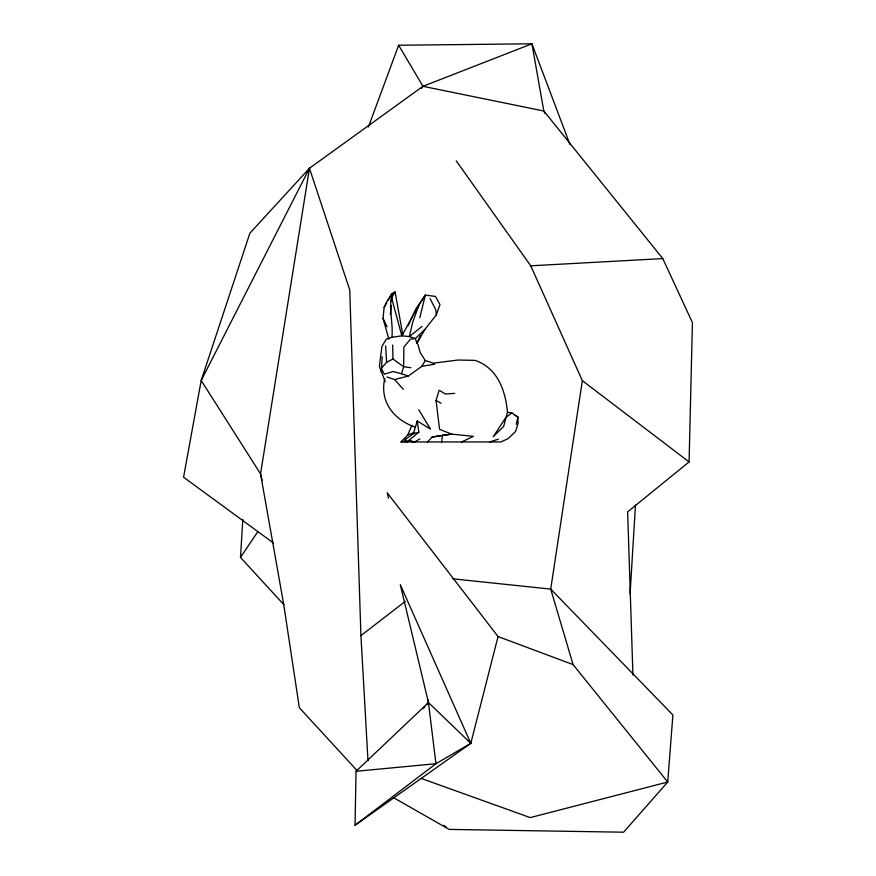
<?xml version="1.0" encoding="UTF-8"?>
<svg xmlns="http://www.w3.org/2000/svg" width="876" height="876" viewBox="0 0 876 876"><rect width="100%" height="100%" fill="white"/><g stroke="black" fill="none" stroke-linecap="round" stroke-linejoin="round"><path stroke-width="1.31" d="M388.462 498.083L387.192 492.794L498.05 636.545L470.806 743.341L355.054 825.258L356.039 771.285L428.452 702.563L428.167 699.88M632.932 674.98L627.643 511.891L689.083 461.926L692.423 322.598L662.782 258.595L543.81 111L531.918 43.8L398.635 45.245L368.413 127.009M385.221 381.662L379.418 366.496L381.925 346.436L386.294 339.143L391.9 337.315C393.357 322.62 388.331 308.024 392.13 293.46L395.098 291.971L402.774 334.643M283.813 604.626L240.495 557.432L242.827 519.359M630.096 593.731L635.461 505.047M384.772 378.465C379.407 401.591 393.871 419.9 415.279 427.127M382.166 356.828L381.312 372.475M390.389 314.528L391.156 305.308M391.473 301.366L392.13 293.46L386.853 301.497L384.148 307.312L382.998 318.338L388.9 339.198M441.559 441.942L442.522 435.295L451.611 434.124L473.423 436.358L461.663 441.942M456.243 160.866L530.746 265.811L582.354 380.677L550.719 589.099L573.09 664.61L667.731 782.027L623.602 832.2L449.191 829.408L393.97 797.927M570.024 144.649L531.918 43.8L422.977 86.308L309.458 168.258L260.544 473.872L283.747 604.626L299.351 707.742L357.342 770.847M516.303 424.312L517.891 417.02L511.836 412.914L507.478 412.267C505.485 390.608 497.601 367.92 475.033 360.375L457.962 360.036L433.313 363.179L425.265 360.507L420.272 352.689L417.852 344.191M419.79 317.824L425.342 295.103L435.416 296.416L439.993 304.607L436.325 314.845L425.035 329.256L415.366 338.541L410.472 339.143L403.858 347.071L403.661 366.737L401.558 373.789L408.271 376.056L421.86 366.31L425.265 360.507M427.466 441.942L432.153 437.047L451.611 434.124L439.577 429.328L436.062 400.463L439.139 390.214L445.446 394.036L454.71 393.368M404.482 441.942L405.358 439.402L413.395 433.664L417.25 420.995L430.477 429.109L418.695 409.661M507.478 412.267L503.634 426.492L493.265 436.653L505.901 417.414L511.836 412.914M408.074 325.806L415.673 309.272L425.342 295.103L418.925 304.99L412.574 322.686L409.333 336.559L401.81 335.826L391.9 337.315M499.999 441.942L400.781 441.942L407.668 435.142L411.895 425.331M421.991 326.463L409.333 336.559L415.366 338.541L416.921 343.348L420.414 335.388M367.997 760.74L360.923 635.615L349.743 289.945L309.458 168.258L201.195 380.502L183.577 477.212L273.63 543.142M418.925 304.99L401.81 335.826L391.583 297.752L395.098 291.971L391.287 294.905L388.046 300.545M384.148 307.312L386.754 302.8M416.921 343.348L425.035 329.256M391.287 294.905L392.13 293.46M240.495 557.432L257.752 531.765M421.356 88.487L422.977 86.308L543.81 111L544.971 113.475M423.064 708.75L424.86 706.68M426.656 704.622L428.452 702.563L400.288 584.62L470.806 743.341L435.941 763.719L355.054 825.258M410.943 367.701L403.661 366.737L392.985 359.018L386.601 362.292L381.202 368.478L384.411 374.205L392.995 371.512L401.558 373.789M309.458 168.258L249.879 233.224L201.195 380.502L260.544 473.872L262.198 480.42M406.847 441.942L418.837 432.24L417.25 420.995L417.348 423.436M360.923 635.615L405.336 601.352M414.611 441.942L419.834 438.942M500.952 441.942L508.113 438.657L515.614 431.452L518.066 423.393L517.891 417.02L515 415.388M407.668 435.142L413.877 432.503M401.427 441.942L403.836 441.143M489.892 441.942L498.356 439.172M413.395 433.664L418.837 432.24M387.006 376.998L394.649 379.56L408.271 376.056M432.153 437.047L442.522 435.295M421.86 366.31L434.671 364.186M356.039 771.285L435.941 763.719L428.452 702.563L470.806 743.341M530.746 265.811L662.782 258.595M453.034 578.839L550.719 589.099L672.899 714.991L667.731 782.027L530.232 817.604L421.301 778.468M409.727 441.143L413.209 441.942M409.158 440.519L415.049 441.942M498.05 636.545L573.09 664.61M436.062 400.463L441.033 403.223M582.354 380.677L689.083 461.926M443.869 825.334L446.004 826.966M394.649 379.56L403.343 389.338M405.358 439.402L407.515 441.942M398.635 45.245L422.977 86.308M430.094 298.617L435.777 309.797L436.325 314.845M382.998 318.338L387.072 326.792M385.626 345.921L386.601 362.292M392.634 345.089L392.985 359.018"/></g></svg>
